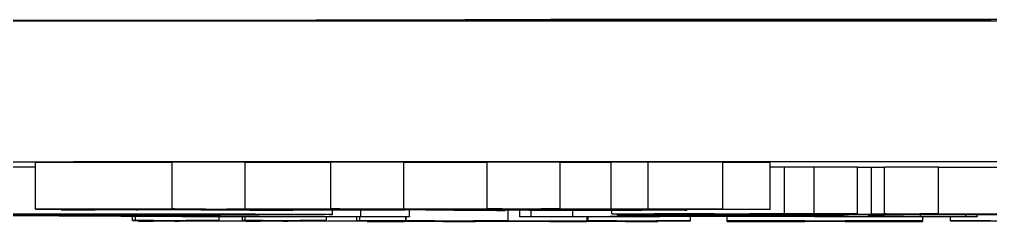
# Model space of a CAD drawing. Header units: millimetres. Extents: x 2451 to 4400, y 944 to 2322.
# Drawn here: x 3254.69 to 3275.47, y 1037.67 to 1042 of the extents above; entities that cross this region are included whole.
import ezdxf

# ---------------------------------------------------------------- set-up
doc = ezdxf.new("R2010")
doc.units = ezdxf.units.MM

msp = doc.modelspace()

# ---------------------------------------------------------------- linework, layer by layer
at = {"color": 7, "linetype": 'Continuous', "lineweight": 25}
for p, q in [((3257.961, 1038.933), (3255.033, 1038.932)), ((3255.033, 1037.932), (3255.033, 1038.932)), ((3259.52, 1038.938), (3257.961, 1038.939)), ((3257.961, 1037.939), (3257.961, 1038.939)), ((3259.52, 1037.938), (3259.52, 1038.938)), ((3261.352, 1038.934), (3259.52, 1038.934)), ((3262.913, 1038.939), (3261.352, 1038.94)), ((3261.352, 1037.94), (3261.352, 1038.94)), ((3262.913, 1037.939), (3262.913, 1038.939)), ((3264.701, 1038.935), (3262.913, 1038.935)), ((3266.257, 1038.94), (3264.701, 1038.941)), ((3264.701, 1037.941), (3264.701, 1038.941)), ((3266.257, 1037.94), (3266.257, 1038.94)), ((3267.354, 1038.936), (3266.257, 1038.936)), ((3268.14, 1038.939), (3267.354, 1038.936)), ((3267.354, 1037.936), (3267.354, 1038.936)), ((3269.738, 1038.936), (3268.14, 1038.939)), ((3268.14, 1037.939), (3268.14, 1038.939)), ((3269.738, 1037.936), (3269.738, 1038.936)), ((3270.752, 1038.929), (3269.738, 1038.931)), ((3270.752, 1037.929), (3270.752, 1038.929)), ((3271.061, 1038.832), (3270.752, 1038.832)), ((3271.697, 1038.833), (3271.061, 1038.832)), ((3271.061, 1037.832), (3271.061, 1038.832)), ((3272.622, 1038.831), (3271.697, 1038.833)), ((3271.697, 1037.833), (3271.697, 1038.833)), ((3272.622, 1037.831), (3272.622, 1038.831)), ((3272.911, 1038.824), (3272.622, 1038.824)), ((3273.2, 1038.828), (3272.911, 1038.827)), ((3272.911, 1038.827), (3272.911, 1037.827)), ((3274.356, 1038.832), (3273.2, 1038.833)), ((3273.2, 1037.833), (3273.2, 1038.833)), ((3274.356, 1037.832), (3274.356, 1038.832)), ((3275.916, 1038.828), (3274.356, 1038.828)), ((3255.033, 1037.932), (3258.506, 1037.933)), ((3255.673, 1037.931), (3255.033, 1037.932)), ((3255.583, 1037.921), (3255.583, 1037.931)), ((3256.261, 1037.931), (3255.673, 1037.931)), ((3255.963, 1037.922), (3255.963, 1037.931)), ((3258.575, 1037.932), (3256.261, 1037.931)), ((3256.631, 1037.927), (3256.631, 1037.932)), ((3256.631, 1037.927), (3256.903, 1037.927)), ((3256.903, 1037.927), (3256.903, 1037.932)), ((3256.903, 1037.927), (3257.044, 1037.925)), ((3257.044, 1037.925), (3257.044, 1037.932)), ((3257.044, 1037.925), (3268.818, 1037.93)), ((3262.561, 1037.926), (3257.116, 1037.924)), ((3257.234, 1037.923), (3257.234, 1037.924)), ((3257.961, 1037.939), (3259.52, 1037.938)), ((3258.57, 1037.921), (3258.57, 1037.925)), ((3258.57, 1037.921), (3259.605, 1037.921)), ((3259.849, 1037.929), (3258.899, 1037.927)), ((3259.52, 1037.938), (3259.127, 1037.937)), ((3259.127, 1037.937), (3259.389, 1037.934)), ((3259.389, 1037.934), (3259.389, 1037.938)), ((3259.389, 1037.934), (3261.909, 1037.934)), ((3261.978, 1037.934), (3259.459, 1037.933)), ((3259.605, 1037.921), (3259.605, 1037.925)), ((3259.605, 1037.921), (3262.942, 1037.922)), ((3263.013, 1037.921), (3259.677, 1037.92)), ((3259.677, 1037.92), (3260.543, 1037.909)), ((3260.543, 1037.909), (3259.685, 1037.908)), ((3259.849, 1037.929), (3259.849, 1037.933)), ((3260.543, 1037.909), (3260.543, 1037.92)), ((3261.352, 1037.94), (3262.913, 1037.939)), ((3261.391, 1037.821), (3261.391, 1037.92)), ((3261.995, 1037.775), (3261.995, 1037.921)), ((3263.242, 1037.93), (3262.289, 1037.929)), ((3262.913, 1037.939), (3262.507, 1037.938)), ((3262.507, 1037.938), (3262.793, 1037.935)), ((3262.942, 1037.922), (3262.561, 1037.926)), ((3262.793, 1037.935), (3262.793, 1037.939)), ((3262.793, 1037.935), (3265.243, 1037.936)), ((3265.312, 1037.935), (3262.862, 1037.934)), ((3263.035, 1037.775), (3263.035, 1037.921)), ((3263.242, 1037.93), (3263.242, 1037.934)), ((3268.96, 1037.929), (3263.445, 1037.927)), ((3263.445, 1037.927), (3263.825, 1037.922)), ((3263.825, 1037.922), (3263.825, 1037.927)), ((3263.825, 1037.922), (3267.092, 1037.923)), ((3267.37, 1037.923), (3263.897, 1037.921)), ((3265.084, 1037.908), (3264.131, 1037.906)), ((3264.701, 1037.941), (3266.257, 1037.94)), ((3265.084, 1037.908), (3265.084, 1037.922)), ((3265.145, 1037.688), (3265.145, 1037.922)), ((3265.398, 1037.774), (3265.398, 1037.922)), ((3265.595, 1037.913), (3265.595, 1037.922)), ((3265.654, 1037.913), (3265.595, 1037.913)), ((3266.586, 1037.931), (3265.638, 1037.93)), ((3265.641, 1037.774), (3265.641, 1037.913)), ((3266.257, 1037.94), (3265.854, 1037.939)), ((3265.854, 1037.939), (3266.129, 1037.936)), ((3266.129, 1037.936), (3266.129, 1037.94)), ((3266.129, 1037.936), (3267.354, 1037.936)), ((3269.738, 1037.936), (3266.198, 1037.935)), ((3266.531, 1037.776), (3266.531, 1037.922)), ((3266.586, 1037.931), (3266.586, 1037.935)), ((3267.092, 1037.923), (3267.092, 1037.928)), ((3267.092, 1037.923), (3267.588, 1037.925)), ((3267.354, 1037.936), (3268.14, 1037.939)), ((3267.363, 1037.832), (3267.363, 1037.923)), ((3267.999, 1037.915), (3267.37, 1037.923)), ((3267.588, 1037.925), (3267.588, 1037.928)), ((3267.588, 1037.925), (3268.831, 1037.924)), ((3268.14, 1037.939), (3269.738, 1037.936)), ((3268.831, 1037.924), (3268.299, 1037.922)), ((3268.299, 1037.922), (3268.929, 1037.915)), ((3268.346, 1037.925), (3268.96, 1037.929)), ((3268.346, 1037.925), (3268.346, 1037.929)), ((3268.577, 1037.925), (3268.346, 1037.925)), ((3268.818, 1037.93), (3268.818, 1037.936)), ((3268.818, 1037.93), (3269.301, 1037.932)), ((3268.929, 1037.915), (3268.929, 1037.929)), ((3268.975, 1037.914), (3268.975, 1037.936)), ((3269.301, 1037.932), (3269.301, 1037.936)), ((3269.301, 1037.932), (3270.752, 1037.929)), ((3258.181, 1037.772), (3252.613, 1037.804)), ((3255.195, 1037.804), (3260.261, 1037.777)), ((3257.115, 1037.69), (3257.115, 1037.778)), ((3257.174, 1037.691), (3257.174, 1037.778)), ((3263.035, 1037.772), (3258.181, 1037.772)), ((3258.962, 1037.69), (3258.962, 1037.772)), ((3259.463, 1037.689), (3259.463, 1037.772)), ((3259.523, 1037.69), (3259.523, 1037.772)), ((3261.258, 1037.689), (3261.258, 1037.772)), ((3261.913, 1037.688), (3261.913, 1037.772)), ((3261.973, 1037.689), (3261.973, 1037.772)), ((3261.995, 1037.775), (3263.035, 1037.775)), ((3262.959, 1037.689), (3262.959, 1037.772)), ((3262.961, 1037.772), (3262.961, 1037.689)), ((3263.035, 1037.775), (3263.035, 1037.772)), ((3265.398, 1037.773), (3265.398, 1037.774)), ((3265.398, 1037.774), (3265.641, 1037.774)), ((3268.392, 1037.773), (3265.398, 1037.773)), ((3266.531, 1037.776), (3269.683, 1037.803)), ((3266.835, 1037.687), (3266.835, 1037.773)), ((3266.862, 1037.688), (3266.862, 1037.773)), ((3267.883, 1037.83), (3267.363, 1037.832)), ((3267.363, 1037.832), (3271.061, 1037.832)), ((3268.149, 1037.784), (3267.421, 1037.778)), ((3267.478, 1037.813), (3267.478, 1037.831)), ((3268.114, 1037.811), (3267.478, 1037.813)), ((3267.594, 1037.824), (3267.594, 1037.831)), ((3268.114, 1037.823), (3267.594, 1037.824)), ((3267.594, 1037.824), (3269.559, 1037.824)), ((3271.784, 1037.784), (3268.149, 1037.784)), ((3268.149, 1037.774), (3268.149, 1037.784)), ((3268.149, 1037.774), (3268.392, 1037.774)), ((3270.007, 1037.8), (3268.311, 1037.785)), ((3268.311, 1037.785), (3271.703, 1037.785)), ((3268.392, 1037.774), (3268.392, 1037.784)), ((3268.392, 1037.774), (3268.392, 1037.773)), ((3269.046, 1037.687), (3269.046, 1037.784)), ((3269.559, 1037.831), (3269.27, 1037.831)), ((3269.559, 1037.823), (3269.501, 1037.823)), ((3269.559, 1037.824), (3269.559, 1037.831)), ((3269.559, 1037.815), (3269.559, 1037.823)), ((3269.683, 1037.803), (3270.894, 1037.803)), ((3269.83, 1037.687), (3269.83, 1037.784)), ((3270.088, 1037.8), (3270.007, 1037.8)), ((3271.703, 1037.785), (3270.088, 1037.8)), ((3272.622, 1037.831), (3270.31, 1037.831)), ((3270.31, 1037.831), (3270.31, 1037.824)), ((3270.31, 1037.824), (3270.946, 1037.824)), ((3272.275, 1037.823), (3270.31, 1037.823)), ((3270.31, 1037.823), (3270.31, 1037.815)), ((3270.31, 1037.815), (3272.275, 1037.817)), ((3270.894, 1037.803), (3270.894, 1037.823)), ((3270.894, 1037.803), (3273.965, 1037.776)), ((3270.946, 1037.824), (3270.946, 1037.831)), ((3270.946, 1037.824), (3271.466, 1037.825)), ((3271.061, 1037.832), (3271.697, 1037.833)), ((3271.466, 1037.825), (3271.466, 1037.831)), ((3271.466, 1037.825), (3272.275, 1037.823)), ((3271.697, 1037.833), (3272.622, 1037.831)), ((3271.7, 1037.774), (3271.7, 1037.784)), ((3271.7, 1037.773), (3271.7, 1037.774)), ((3271.7, 1037.774), (3272.024, 1037.774)), ((3275.179, 1037.773), (3271.7, 1037.773)), ((3272.59, 1037.777), (3271.784, 1037.784)), ((3272.024, 1037.774), (3272.024, 1037.782)), ((3272.275, 1037.824), (3272.275, 1037.831)), ((3272.795, 1037.823), (3272.275, 1037.824)), ((3272.275, 1037.824), (3279.268, 1037.824)), ((3272.275, 1037.823), (3272.275, 1037.824)), ((3272.275, 1037.817), (3272.275, 1037.823)), ((3272.275, 1037.817), (3272.333, 1037.816)), ((3272.333, 1037.824), (3272.333, 1037.816)), ((3272.911, 1037.818), (3272.853, 1037.821)), ((3272.853, 1037.821), (3273.604, 1037.82)), ((3272.853, 1037.807), (3272.853, 1037.821)), ((3272.853, 1037.807), (3272.911, 1037.81)), ((3273.604, 1037.808), (3272.853, 1037.807)), ((3272.911, 1037.827), (3273.257, 1037.828)), ((3273.604, 1037.826), (3272.911, 1037.827)), ((3272.911, 1037.81), (3272.911, 1037.818)), ((3273.2, 1037.833), (3274.356, 1037.832)), ((3274.067, 1037.827), (3273.604, 1037.826)), ((3273.604, 1037.82), (3273.604, 1037.826)), ((3273.604, 1037.82), (3275.28, 1037.82)), ((3274.933, 1037.819), (3273.604, 1037.819)), ((3273.604, 1037.819), (3273.604, 1037.808)), ((3274.356, 1037.832), (3273.951, 1037.832)), ((3273.951, 1037.832), (3273.951, 1037.828)), ((3273.951, 1037.828), (3275.974, 1037.828)), ((3273.965, 1037.776), (3273.965, 1037.819)), ((3274.021, 1037.687), (3274.021, 1037.773)), ((3278.921, 1037.827), (3274.067, 1037.827)), ((3275.569, 1037.823), (3274.182, 1037.823)), ((3274.61, 1037.688), (3274.61, 1037.773)), ((3274.933, 1037.809), (3274.933, 1037.819)), ((3275.627, 1037.81), (3274.933, 1037.809)), ((3274.936, 1037.774), (3274.936, 1037.809)), ((3274.936, 1037.774), (3275.179, 1037.774)), ((3275.179, 1037.774), (3275.179, 1037.809)), ((3275.179, 1037.774), (3275.179, 1037.773)), ((3275.28, 1037.82), (3275.569, 1037.823)), ((3275.28, 1037.82), (3275.28, 1037.823)), ((3257.115, 1037.69), (3257.174, 1037.691)), ((3257.319, 1037.69), (3257.115, 1037.69)), ((3257.174, 1037.691), (3258.962, 1037.69)), ((3257.244, 1037.672), (3257.244, 1037.69)), ((3257.244, 1037.672), (3257.548, 1037.689)), ((3257.55, 1037.671), (3257.244, 1037.672)), ((3259.656, 1037.683), (3257.55, 1037.671)), ((3258.263, 1037.689), (3258.009, 1037.677)), ((3258.009, 1037.677), (3258.111, 1037.677)), ((3258.111, 1037.677), (3259.787, 1037.685)), ((3258.111, 1037.677), (3258.111, 1037.682)), ((3258.902, 1037.69), (3258.748, 1037.69)), ((3258.962, 1037.69), (3258.902, 1037.69)), ((3259.463, 1037.689), (3259.523, 1037.69)), ((3259.617, 1037.689), (3259.463, 1037.689)), ((3259.523, 1037.69), (3261.258, 1037.689)), ((3259.542, 1037.671), (3259.758, 1037.683)), ((3259.542, 1037.671), (3259.542, 1037.682)), ((3259.848, 1037.671), (3259.542, 1037.671)), ((3259.758, 1037.683), (3259.656, 1037.683)), ((3259.787, 1037.685), (3259.896, 1037.688)), ((3262.745, 1037.687), (3259.848, 1037.671)), ((3260.611, 1037.688), (3260.336, 1037.676)), ((3260.336, 1037.676), (3260.438, 1037.676)), ((3260.438, 1037.676), (3262.379, 1037.687)), ((3260.438, 1037.676), (3260.438, 1037.68)), ((3261.199, 1037.689), (3261.046, 1037.689)), ((3261.258, 1037.689), (3261.199, 1037.689)), ((3261.913, 1037.688), (3261.973, 1037.689)), ((3262.067, 1037.688), (3261.913, 1037.688)), ((3261.973, 1037.689), (3262.959, 1037.689)), ((3262.13, 1037.67), (3262.13, 1037.684)), ((3264.419, 1037.669), (3262.13, 1037.67)), ((3262.13, 1037.67), (3262.159, 1037.67)), ((3262.159, 1037.67), (3262.159, 1037.684)), ((3262.159, 1037.67), (3262.419, 1037.67)), ((3262.379, 1037.687), (3262.426, 1037.687)), ((3262.419, 1037.67), (3262.419, 1037.685)), ((3262.924, 1037.671), (3263.573, 1037.687)), ((3262.959, 1037.689), (3262.961, 1037.689)), ((3262.961, 1037.689), (3265.145, 1037.688)), ((3263.445, 1037.688), (3263.241, 1037.688)), ((3263.447, 1037.688), (3263.445, 1037.688)), ((3264.088, 1037.679), (3263.756, 1037.671)), ((3263.756, 1037.671), (3263.761, 1037.671)), ((3267.156, 1037.678), (3264.088, 1037.679)), ((3264.406, 1037.687), (3264.115, 1037.68)), ((3264.115, 1037.68), (3267.183, 1037.679)), ((3264.188, 1037.67), (3264.188, 1037.679)), ((3264.188, 1037.67), (3264.448, 1037.67)), ((3264.448, 1037.67), (3264.419, 1037.669)), ((3264.448, 1037.67), (3264.448, 1037.679)), ((3265.118, 1037.688), (3264.91, 1037.688)), ((3265.145, 1037.688), (3265.118, 1037.688)), ((3266.031, 1037.669), (3266.031, 1037.679)), ((3266.031, 1037.669), (3266.06, 1037.67)), ((3268.32, 1037.668), (3266.031, 1037.669)), ((3266.06, 1037.67), (3266.06, 1037.679)), ((3266.06, 1037.67), (3266.32, 1037.67)), ((3266.32, 1037.67), (3266.32, 1037.679)), ((3266.825, 1037.67), (3266.825, 1037.679)), ((3266.825, 1037.67), (3267.156, 1037.678)), ((3266.835, 1037.687), (3266.862, 1037.688)), ((3267.043, 1037.687), (3266.835, 1037.687)), ((3266.862, 1037.688), (3269.046, 1037.687)), ((3267.183, 1037.679), (3267.474, 1037.686)), ((3268.306, 1037.686), (3267.657, 1037.67)), ((3267.657, 1037.67), (3267.662, 1037.67)), ((3268.089, 1037.669), (3268.089, 1037.681)), ((3268.089, 1037.669), (3268.349, 1037.669)), ((3268.349, 1037.669), (3268.32, 1037.668)), ((3269.019, 1037.687), (3268.811, 1037.687)), ((3269.046, 1037.687), (3269.019, 1037.687)), ((3269.83, 1037.687), (3274.021, 1037.687)), ((3269.83, 1037.687), (3269.83, 1037.687)), ((3271.026, 1037.687), (3269.83, 1037.687)), ((3269.83, 1037.669), (3269.83, 1037.687)), ((3269.83, 1037.668), (3269.83, 1037.669)), ((3269.83, 1037.669), (3271.026, 1037.669)), ((3274.021, 1037.668), (3269.83, 1037.668)), ((3271.026, 1037.669), (3271.026, 1037.687)), ((3271.494, 1037.67), (3271.494, 1037.686)), ((3272.357, 1037.686), (3272.357, 1037.67)), ((3274.021, 1037.687), (3272.825, 1037.687)), ((3272.825, 1037.669), (3272.825, 1037.687)), ((3272.825, 1037.669), (3274.021, 1037.669)), ((3274.021, 1037.687), (3274.021, 1037.687)), ((3274.021, 1037.669), (3274.021, 1037.687)), ((3274.021, 1037.669), (3274.021, 1037.668)), ((3274.647, 1037.687), (3274.61, 1037.688)), ((3274.61, 1037.688), (3277.032, 1037.688)), ((3274.955, 1037.687), (3274.647, 1037.687)), ((3276.319, 1037.67), (3275.467, 1037.686))]:
    msp.add_line(p, q, dxfattribs=at)
at = {"color": 7, "linetype": 'Continuous', "lineweight": 25, "flags": 128}
for points in [[(3340.295, 1041.846), (3338.889, 1041.857), (3337.144, 1041.867), (3335.07, 1041.877), (3332.676, 1041.886), (3329.975, 1041.895), (3326.98, 1041.904), (3323.706, 1041.912), (3320.169, 1041.92), (3316.387, 1041.927), (3312.378, 1041.933), (3308.164, 1041.939), (3303.764, 1041.945), (3299.2, 1041.949), (3294.496, 1041.953), (3289.675, 1041.956), (3284.761, 1041.959), (3279.778, 1041.961), (3274.751, 1041.961), (3269.705, 1041.962), (3264.665, 1041.961), (3259.657, 1041.96), (3254.705, 1041.958), (3249.834, 1041.955)], [(3275.47, 1041.98), (3274.644, 1041.977), (3273.567, 1041.976), (3272.312, 1041.974), (3270.967, 1041.974), (3269.621, 1041.974), (3268.367, 1041.976), (3267.29, 1041.977), (3266.463, 1041.98), (3265.944, 1041.982), (3265.767, 1041.985), (3265.944, 1041.988), (3266.463, 1041.991), (3267.29, 1041.993), (3268.367, 1041.995), (3269.621, 1041.996), (3270.967, 1041.996), (3272.312, 1041.996), (3273.567, 1041.995), (3274.644, 1041.993), (3275.47, 1041.991)]]:
    msp.add_lwpolyline(points, dxfattribs=at)
at = {"color": 7, "linetype": 'Continuous', "lineweight": 25}
for points, knots in [([(3256.833, 1041.975), (3254.337, 1041.974), (3249.3, 1041.972), (3241.923, 1041.966), (3234.681, 1041.959), (3227.702, 1041.95), (3221.099, 1041.94), (3215.005, 1041.928), (3209.512, 1041.915), (3204.701, 1041.901), (3200.638, 1041.886), (3197.369, 1041.871), (3194.83, 1041.855), (3193.768, 1041.844), (3193.241, 1041.839)], [0, 0, 0, 0, 0.079959, 0.161371, 0.244142, 0.328893, 0.414217, 0.5, 0.585778, 0.671102, 0.755858, 0.838624, 0.920039, 1, 1, 1, 1]), ([(3265.163, 1041.99), (3264.772, 1041.988), (3263.976, 1041.984), (3261.986, 1041.98), (3259.573, 1041.976), (3257.736, 1041.975), (3256.833, 1041.975)], [0, 0, 0, 0, 0.245796, 0.5, 0.754204, 1, 1, 1, 1]), ([(3276.771, 1041.99), (3276.506, 1041.991), (3275.965, 1041.993), (3274.547, 1041.996), (3272.831, 1041.998), (3270.967, 1041.999), (3269.102, 1041.998), (3267.386, 1041.996), (3265.968, 1041.993), (3265.427, 1041.991), (3265.163, 1041.99)], [0, 0, 0, 0, 0.122089, 0.25, 0.377911, 0.5, 0.622089, 0.75, 0.877911, 1, 1, 1, 1]), ([(3202.521, 1038.811), (3202.569, 1038.815), (3202.675, 1038.823), (3203.545, 1038.836), (3205.026, 1038.849), (3207.201, 1038.863), (3210.032, 1038.876), (3213.546, 1038.889), (3217.7, 1038.901), (3222.443, 1038.913), (3227.705, 1038.923), (3233.397, 1038.932), (3239.419, 1038.939), (3245.642, 1038.945), (3252.008, 1038.95), (3258.36, 1038.953), (3264.699, 1038.955), (3270.966, 1038.955), (3277.234, 1038.955), (3283.572, 1038.953), (3289.925, 1038.95), (3296.291, 1038.945), (3302.514, 1038.939), (3308.537, 1038.932), (3314.228, 1038.923), (3319.49, 1038.913), (3324.233, 1038.901), (3328.387, 1038.889), (3331.901, 1038.876), (3334.732, 1038.863), (3336.907, 1038.849), (3338.388, 1038.836), (3339.26, 1038.823), (3339.366, 1038.815), (3339.414, 1038.811)], [0, 0, 0, 0, 0.023828, 0.053273, 0.084485, 0.115699, 0.147957, 0.180726, 0.213842, 0.247136, 0.28043, 0.313546, 0.346314, 0.378573, 0.409785, 0.440999, 0.470442, 0.499888, 0.529332, 0.558778, 0.58999, 0.621203, 0.653462, 0.68623, 0.719347, 0.752641, 0.785934, 0.819051, 0.851819, 0.884078, 0.915289, 0.946503, 0.975948, 1, 1, 1, 1]), ([(3255.033, 1038.836), (3254.926, 1038.836), (3254.506, 1038.836), (3254.065, 1038.836), (3253.737, 1038.836)], [0, 0, 0, 0, 0.254888, 1, 1, 1, 1]), ([(3255.583, 1037.921), (3255.587, 1037.921), (3255.599, 1037.921), (3255.769, 1037.922), (3255.902, 1037.922), (3255.963, 1037.922)], [0, 0, 0, 0, 0.206018, 0.636041, 1, 1, 1, 1]), ([(3256.279, 1037.92), (3256.198, 1037.92), (3256.048, 1037.92), (3255.838, 1037.92), (3255.697, 1037.92), (3255.606, 1037.921), (3255.588, 1037.921), (3255.583, 1037.921)], [0, 0, 0, 0, 0.281585, 0.522569, 0.762523, 0.925805, 1, 1, 1, 1]), ([(3255.963, 1037.922), (3256.09, 1037.923), (3256.432, 1037.924), (3256.578, 1037.925), (3256.616, 1037.926), (3256.631, 1037.927)], [0, 0, 0, 0, 0.268239, 0.722981, 1, 1, 1, 1]), ([(3257.186, 1037.922), (3257.16, 1037.921), (3257.106, 1037.921), (3256.841, 1037.921), (3256.572, 1037.92), (3256.333, 1037.92), (3256.279, 1037.92)], [0, 0, 0, 0, 0.194719, 0.390632, 0.863045, 1, 1, 1, 1]), ([(3257.116, 1037.924), (3257.17, 1037.924), (3257.239, 1037.923), (3257.217, 1037.923), (3257.212, 1037.923)], [0, 0, 0, 0, 0.7846575, 1, 1, 1, 1]), ([(3258.506, 1037.933), (3258.447, 1037.934), (3258.337, 1037.935), (3258.158, 1037.937), (3258.027, 1037.938), (3257.961, 1037.939)], [0, 0, 0, 0, 0.361759, 0.680808, 1, 1, 1, 1]), ([(3259.685, 1037.908), (3259.592, 1037.909), (3259.406, 1037.912), (3259.048, 1037.916), (3258.741, 1037.919), (3258.57, 1037.921)], [0, 0, 0, 0, 0.307881, 0.615778, 1, 1, 1, 1]), ([(3258.899, 1037.927), (3258.861, 1037.928), (3258.8, 1037.929), (3258.684, 1037.931), (3258.612, 1037.932), (3258.575, 1037.932)], [0, 0, 0, 0, 0.437947, 0.718933, 1, 1, 1, 1]), ([(3259.459, 1037.933), (3259.489, 1037.932), (3259.55, 1037.932), (3259.673, 1037.93), (3259.781, 1037.929), (3259.849, 1037.929)], [0, 0, 0, 0, 0.2673365, 0.5346869, 1, 1, 1, 1]), ([(3261.909, 1037.934), (3261.851, 1037.935), (3261.739, 1037.937), (3261.554, 1037.938), (3261.419, 1037.94), (3261.352, 1037.94)], [0, 0, 0, 0, 0.353076, 0.676475, 1, 1, 1, 1]), ([(3262.289, 1037.929), (3262.246, 1037.93), (3262.181, 1037.931), (3262.069, 1037.932), (3262.008, 1037.933), (3261.978, 1037.934)], [0, 0, 0, 0, 0.499817, 0.749886, 1, 1, 1, 1]), ([(3262.862, 1037.934), (3262.892, 1037.934), (3262.953, 1037.933), (3263.07, 1037.932), (3263.176, 1037.931), (3263.242, 1037.93)], [0, 0, 0, 0, 0.278089, 0.556193, 1, 1, 1, 1]), ([(3264.131, 1037.906), (3264.033, 1037.908), (3263.839, 1037.911), (3263.456, 1037.915), (3263.178, 1037.919), (3263.013, 1037.921)], [0, 0, 0, 0, 0.2894212, 0.5788391, 1, 1, 1, 1]), ([(3263.897, 1037.921), (3264.013, 1037.92), (3264.244, 1037.917), (3264.622, 1037.912), (3264.919, 1037.909), (3265.084, 1037.908)], [0, 0, 0, 0, 0.307939, 0.615874, 1, 1, 1, 1]), ([(3265.243, 1037.936), (3265.184, 1037.936), (3265.074, 1037.938), (3264.894, 1037.94), (3264.765, 1037.941), (3264.701, 1037.941)], [0, 0, 0, 0, 0.3618324, 0.680859, 1, 1, 1, 1]), ([(3265.638, 1037.93), (3265.598, 1037.931), (3265.533, 1037.932), (3265.418, 1037.933), (3265.348, 1037.934), (3265.312, 1037.935)], [0, 0, 0, 0, 0.437841, 0.718884, 1, 1, 1, 1]), ([(3265.595, 1037.913), (3265.928, 1037.913), (3266.501, 1037.913), (3267.156, 1037.914), (3267.559, 1037.914), (3267.767, 1037.914), (3267.909, 1037.914), (3267.987, 1037.914), (3268.018, 1037.914), (3268.006, 1037.915), (3267.999, 1037.915)], [0, 0, 0, 0, 0.358025, 0.615683, 0.704922, 0.795041, 0.841826, 0.888488, 0.9407, 1, 1, 1, 1]), ([(3267.865, 1037.91), (3267.834, 1037.911), (3267.77, 1037.911), (3267.412, 1037.912), (3266.705, 1037.912), (3266.05, 1037.912), (3265.654, 1037.913)], [0, 0, 0, 0, 0.1072401, 0.2147204, 0.5251042, 1, 1, 1, 1]), ([(3266.198, 1037.935), (3266.228, 1037.935), (3266.286, 1037.934), (3266.409, 1037.933), (3266.517, 1037.932), (3266.586, 1037.931)], [0, 0, 0, 0, 0.267397, 0.53481, 1, 1, 1, 1]), ([(3268.929, 1037.915), (3268.955, 1037.914), (3269.007, 1037.914), (3268.866, 1037.912), (3268.507, 1037.911), (3268.118, 1037.911), (3267.865, 1037.91)], [0, 0, 0, 0, 0.211302, 0.416468, 0.621501, 1, 1, 1, 1]), ([(3270.752, 1037.929), (3270.535, 1037.929), (3270.06, 1037.929), (3269.328, 1037.927), (3268.869, 1037.926), (3268.577, 1037.925)], [0, 0, 0, 0, 0.234297, 0.511813, 1, 1, 1, 1]), ([(3252.113, 1037.833), (3252.782, 1037.833), (3254.127, 1037.833), (3255.936, 1037.832), (3257.256, 1037.829), (3258.179, 1037.826), (3258.487, 1037.823), (3258.509, 1037.821), (3258.515, 1037.82)], [0, 0, 0, 0, 0.196061, 0.394111, 0.547436, 0.700125, 0.928087, 1, 1, 1, 1]), ([(3258.515, 1037.82), (3258.484, 1037.819), (3258.423, 1037.816), (3257.74, 1037.812), (3256.393, 1037.809), (3254.708, 1037.807), (3253.36, 1037.806), (3252.582, 1037.806), (3252.459, 1037.806)], [0, 0, 0, 0, 0.200351, 0.402646, 0.59747, 0.766762, 0.96323, 1, 1, 1, 1]), ([(3253.063, 1037.836), (3253.731, 1037.836), (3254.966, 1037.836), (3256.734, 1037.835), (3258.397, 1037.834), (3259.916, 1037.831), (3261.061, 1037.827), (3261.369, 1037.824), (3261.388, 1037.821), (3261.391, 1037.821)], [0, 0, 0, 0, 0.160365, 0.296332, 0.431737, 0.589347, 0.747826, 0.949128, 1, 1, 1, 1]), ([(3261.391, 1037.821), (3261.365, 1037.819), (3261.304, 1037.816), (3260.52, 1037.811), (3258.809, 1037.807), (3256.96, 1037.805), (3255.681, 1037.804), (3255.195, 1037.804)], [0, 0, 0, 0, 0.183074, 0.416875, 0.642834, 0.864166, 1, 1, 1, 1]), ([(3260.261, 1037.777), (3260.432, 1037.776), (3260.696, 1037.776), (3261.369, 1037.775), (3261.774, 1037.775), (3261.995, 1037.775)], [0, 0, 0, 0, 0.454509, 0.703285, 1, 1, 1, 1]), ([(3265.641, 1037.774), (3265.764, 1037.774), (3265.974, 1037.774), (3266.231, 1037.775), (3266.415, 1037.775), (3266.49, 1037.776), (3266.523, 1037.776), (3266.531, 1037.776)], [0, 0, 0, 0, 0.268165, 0.456817, 0.645375, 0.906381, 1, 1, 1, 1]), ([(3267.421, 1037.778), (3267.41, 1037.778), (3267.389, 1037.777), (3267.356, 1037.777), (3267.346, 1037.777), (3267.34, 1037.776)], [0, 0, 0, 0, 0.2502199, 0.5005081, 1, 1, 1, 1]), ([(3267.34, 1037.776), (3267.349, 1037.776), (3267.363, 1037.776), (3267.441, 1037.775), (3267.538, 1037.775), (3267.692, 1037.774), (3267.903, 1037.774), (3268.064, 1037.774), (3268.149, 1037.774)], [0, 0, 0, 0, 0.284135, 0.450473, 0.560568, 0.671794, 0.825494, 1, 1, 1, 1]), ([(3267.478, 1037.813), (3267.827, 1037.814), (3268.35, 1037.814), (3269.042, 1037.814), (3269.386, 1037.815), (3269.559, 1037.815)], [0, 0, 0, 0, 0.499885, 0.7499286, 1, 1, 1, 1]), ([(3269.27, 1037.831), (3269.103, 1037.831), (3268.787, 1037.831), (3268.322, 1037.831), (3268.03, 1037.831), (3267.883, 1037.83)], [0, 0, 0, 0, 0.35686, 0.67714, 1, 1, 1, 1]), ([(3269.501, 1037.823), (3269.334, 1037.823), (3269.018, 1037.823), (3268.553, 1037.823), (3268.261, 1037.823), (3268.114, 1037.823)], [0, 0, 0, 0, 0.35686, 0.67714, 1, 1, 1, 1]), ([(3272.333, 1037.816), (3271.736, 1037.816), (3270.717, 1037.815), (3269.251, 1037.813), (3268.495, 1037.812), (3268.114, 1037.811)], [0, 0, 0, 0, 0.41234, 0.704495, 1, 1, 1, 1]), ([(3272.024, 1037.774), (3272.11, 1037.774), (3272.251, 1037.774), (3272.419, 1037.774), (3272.527, 1037.775), (3272.6, 1037.775), (3272.651, 1037.775), (3272.664, 1037.775), (3272.671, 1037.776)], [0, 0, 0, 0, 0.25713, 0.418126, 0.515419, 0.613557, 0.771961, 1, 1, 1, 1]), ([(3272.671, 1037.776), (3272.67, 1037.776), (3272.667, 1037.776), (3272.652, 1037.776), (3272.615, 1037.777), (3272.59, 1037.777)], [0, 0, 0, 0, 0.25103, 0.502225, 1, 1, 1, 1]), ([(3274.182, 1037.823), (3274.015, 1037.823), (3273.699, 1037.823), (3273.234, 1037.823), (3272.942, 1037.823), (3272.795, 1037.823)], [0, 0, 0, 0, 0.35686, 0.67714, 1, 1, 1, 1]), ([(3273.256, 1037.829), (3273.254, 1037.829), (3273.252, 1037.83), (3273.236, 1037.832), (3273.212, 1037.833), (3273.2, 1037.833)], [0, 0, 0, 0, 0.333361, 0.666606, 1, 1, 1, 1]), ([(3273.965, 1037.776), (3274.007, 1037.776), (3274.091, 1037.776), (3274.277, 1037.775), (3274.538, 1037.774), (3274.764, 1037.774), (3274.899, 1037.774), (3274.936, 1037.774)], [0, 0, 0, 0, 0.25387, 0.509596, 0.715202, 0.920342, 1, 1, 1, 1]), ([(3257.548, 1037.689), (3257.56, 1037.689), (3257.576, 1037.69), (3257.528, 1037.69), (3257.47, 1037.69), (3257.395, 1037.69), (3257.343, 1037.69), (3257.319, 1037.69)], [0, 0, 0, 0, 0.409045, 0.568709, 0.729731, 0.871998, 1, 1, 1, 1]), ([(3258.748, 1037.69), (3258.684, 1037.69), (3258.584, 1037.69), (3258.452, 1037.69), (3258.364, 1037.689), (3258.297, 1037.689), (3258.275, 1037.689), (3258.263, 1037.689)], [0, 0, 0, 0, 0.286948, 0.445283, 0.603611, 0.766841, 1, 1, 1, 1]), ([(3259.896, 1037.688), (3259.903, 1037.688), (3259.915, 1037.689), (3259.858, 1037.689), (3259.761, 1037.689), (3259.662, 1037.689), (3259.617, 1037.689)], [0, 0, 0, 0, 0.280717, 0.477013, 0.764436, 1, 1, 1, 1]), ([(3261.046, 1037.689), (3261, 1037.689), (3260.923, 1037.689), (3260.816, 1037.689), (3260.74, 1037.689), (3260.667, 1037.688), (3260.632, 1037.688), (3260.615, 1037.688), (3260.611, 1037.688)], [0, 0, 0, 0, 0.2197284, 0.3604368, 0.5019622, 0.6296085, 0.9109721, 1, 1, 1, 1]), ([(3262.421, 1037.688), (3262.421, 1037.688), (3262.419, 1037.688), (3262.377, 1037.688), (3262.298, 1037.688), (3262.192, 1037.688), (3262.108, 1037.688), (3262.067, 1037.688)], [0, 0, 0, 0, 0.063168, 0.286153, 0.501453, 0.758451, 1, 1, 1, 1]), ([(3262.419, 1037.67), (3262.512, 1037.67), (3262.641, 1037.67), (3262.791, 1037.67), (3262.866, 1037.671), (3262.91, 1037.671), (3262.92, 1037.671), (3262.924, 1037.671)], [0, 0, 0, 0, 0.375821, 0.523807, 0.672057, 0.853203, 1, 1, 1, 1]), ([(3263.241, 1037.688), (3263.184, 1037.688), (3263.078, 1037.688), (3262.932, 1037.688), (3262.819, 1037.687), (3262.77, 1037.687), (3262.745, 1037.687)], [0, 0, 0, 0, 0.246987, 0.468153, 0.728462, 1, 1, 1, 1]), ([(3263.573, 1037.687), (3263.574, 1037.687), (3263.575, 1037.687), (3263.544, 1037.687), (3263.492, 1037.688), (3263.457, 1037.688), (3263.447, 1037.688)], [0, 0, 0, 0, 0.177122, 0.589108, 0.884827, 1, 1, 1, 1]), ([(3263.767, 1037.671), (3263.78, 1037.67), (3263.806, 1037.67), (3263.89, 1037.67), (3264.017, 1037.67), (3264.124, 1037.67), (3264.188, 1037.67)], [0, 0, 0, 0, 0.204883, 0.408937, 0.643499, 1, 1, 1, 1]), ([(3264.91, 1037.688), (3264.841, 1037.688), (3264.725, 1037.688), (3264.582, 1037.687), (3264.49, 1037.687), (3264.427, 1037.687), (3264.413, 1037.687), (3264.406, 1037.687)], [0, 0, 0, 0, 0.290077, 0.48445, 0.638173, 0.79153, 1, 1, 1, 1]), ([(3266.32, 1037.67), (3266.413, 1037.67), (3266.542, 1037.67), (3266.692, 1037.67), (3266.767, 1037.67), (3266.811, 1037.67), (3266.821, 1037.67), (3266.825, 1037.67)], [0, 0, 0, 0, 0.3758207, 0.5238074, 0.6720575, 0.8532035, 1, 1, 1, 1]), ([(3267.471, 1037.686), (3267.471, 1037.686), (3267.473, 1037.687), (3267.434, 1037.687), (3267.372, 1037.687), (3267.257, 1037.687), (3267.142, 1037.687), (3267.059, 1037.687), (3267.043, 1037.687)], [0, 0, 0, 0, 0.132198, 0.30903, 0.458399, 0.607839, 0.921168, 1, 1, 1, 1]), ([(3267.668, 1037.67), (3267.681, 1037.67), (3267.707, 1037.67), (3267.791, 1037.669), (3267.918, 1037.669), (3268.025, 1037.669), (3268.089, 1037.669)], [0, 0, 0, 0, 0.204883, 0.408937, 0.643499, 1, 1, 1, 1]), ([(3268.811, 1037.687), (3268.742, 1037.687), (3268.626, 1037.687), (3268.483, 1037.687), (3268.391, 1037.687), (3268.328, 1037.686), (3268.314, 1037.686), (3268.306, 1037.686)], [0, 0, 0, 0, 0.290077, 0.48445, 0.638173, 0.79153, 1, 1, 1, 1]), ([(3271.494, 1037.686), (3271.491, 1037.686), (3271.486, 1037.686), (3271.427, 1037.686), (3271.349, 1037.687), (3271.213, 1037.687), (3271.102, 1037.687), (3271.026, 1037.687)], [0, 0, 0, 0, 0.250411, 0.398556, 0.54744, 0.686236, 1, 1, 1, 1]), ([(3271.026, 1037.669), (3271.115, 1037.669), (3271.24, 1037.669), (3271.382, 1037.669), (3271.455, 1037.669), (3271.49, 1037.67), (3271.493, 1037.67), (3271.494, 1037.67)], [0, 0, 0, 0, 0.3640306, 0.510061, 0.6558643, 0.8438409, 1, 1, 1, 1]), ([(3272.825, 1037.687), (3272.755, 1037.687), (3272.638, 1037.687), (3272.501, 1037.687), (3272.416, 1037.686), (3272.364, 1037.686), (3272.36, 1037.686), (3272.357, 1037.686)], [0, 0, 0, 0, 0.294404, 0.487725, 0.643608, 0.799347, 1, 1, 1, 1]), ([(3272.357, 1037.67), (3272.36, 1037.67), (3272.366, 1037.67), (3272.423, 1037.669), (3272.518, 1037.669), (3272.657, 1037.669), (3272.765, 1037.669), (3272.825, 1037.669)], [0, 0, 0, 0, 0.210223, 0.375759, 0.542534, 0.746796, 1, 1, 1, 1]), ([(3275.467, 1037.686), (3275.454, 1037.686), (3275.435, 1037.687), (3275.353, 1037.687), (3275.258, 1037.687), (3275.12, 1037.687), (3275.016, 1037.687), (3274.955, 1037.687)], [0, 0, 0, 0, 0.2826647, 0.4248628, 0.5676053, 0.7445144, 1, 1, 1, 1])]:
    msp.add_open_spline(points, degree=3, knots=knots, dxfattribs=at)

doc.saveas('drawing.dxf')
